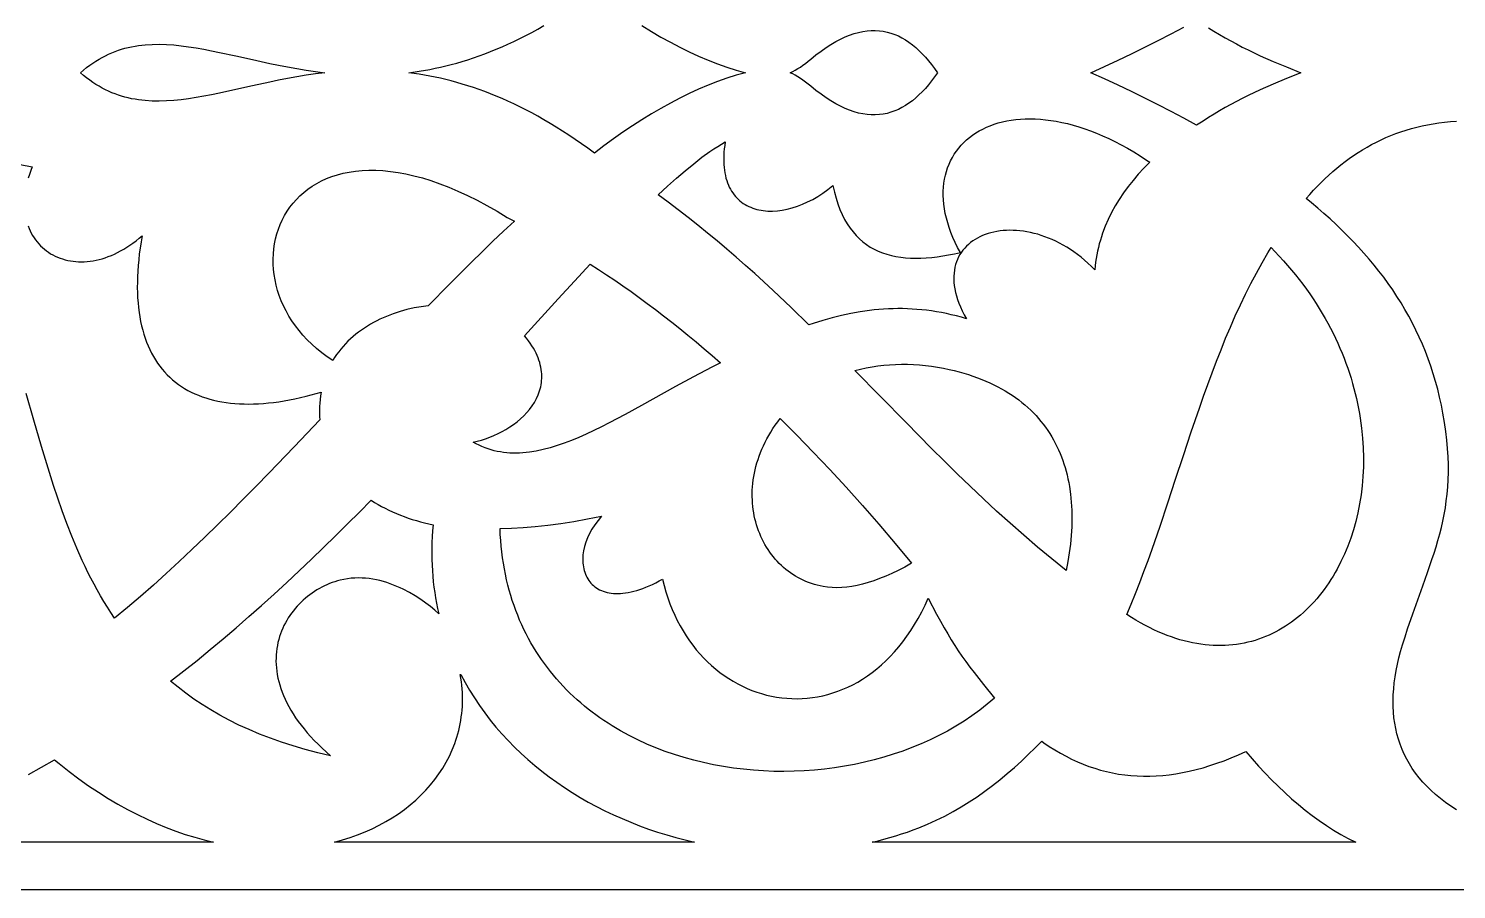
# Model space of a CAD drawing. Extents: x -170 to 170, y -20 to 44.
# Drawn here: x -55.6 to 0, y -20.5 to 13.1 of the extents above; entities that cross this region are included whole.
import ezdxf

# ---------------------------------------------------------------- set-up
doc = ezdxf.new("R2010")
doc.units = 0
doc.header["$MEASUREMENT"] = 0
doc.layers.add('LAYER_1', color=18, linetype='CONTINUOUS')

msp = doc.modelspace()

# ---------------------------------------------------------------- linework, layer by layer
at = {"layer": 'LAYER_1'}
for points in [[(-31.702, 13.198), (-31.333, 12.97), (-30.964, 12.753), (-30.596, 12.548), (-30.228, 12.354), (-29.861, 12.173), (-29.494, 12.004), (-29.127, 11.849), (-28.761, 11.706), (-28.396, 11.577), (-28.031, 11.463), (-27.667, 11.362), (-28.031, 11.261), (-28.396, 11.146), (-28.761, 11.017), (-29.127, 10.875), (-29.494, 10.719), (-29.861, 10.551), (-30.228, 10.369), (-30.596, 10.176), (-30.964, 9.971), (-31.333, 9.754), (-31.702, 9.526), (-32.072, 9.287), (-32.442, 9.038), (-32.812, 8.778), (-33.183, 8.509), (-33.555, 8.23), (-33.807, 8.414), (-34.058, 8.593), (-34.307, 8.764), (-34.554, 8.929), (-34.799, 9.088), (-35.043, 9.241), (-35.285, 9.387), (-35.525, 9.528), (-35.763, 9.662), (-36, 9.791), (-36.235, 9.914), (-36.468, 10.031), (-36.699, 10.143), (-36.929, 10.25), (-37.157, 10.351), (-37.383, 10.447), (-37.608, 10.538), (-37.831, 10.624), (-38.053, 10.706), (-38.272, 10.782), (-38.49, 10.854), (-38.707, 10.921), (-38.922, 10.983), (-39.135, 11.042), (-39.347, 11.096), (-39.557, 11.145), (-39.766, 11.191), (-39.973, 11.233), (-40.383, 11.305), (-40.786, 11.362), (-40.382, 11.419), (-39.972, 11.491), (-39.765, 11.533), (-39.557, 11.578), (-39.346, 11.628), (-39.135, 11.682), (-38.921, 11.74), (-38.706, 11.803), (-38.49, 11.87), (-38.272, 11.942), (-38.052, 12.018), (-37.83, 12.099), (-37.607, 12.185), (-37.383, 12.276), (-37.156, 12.372), (-36.928, 12.473), (-36.699, 12.58), (-36.467, 12.692), (-36.234, 12.809), (-35.999, 12.933), (-35.763, 13.061), (-35.525, 13.196)], [(-9.617, 13.11), (-9.403, 12.976), (-9.187, 12.847), (-8.969, 12.722), (-8.75, 12.6), (-8.527, 12.481), (-8.301, 12.364), (-8.071, 12.25), (-7.597, 12.026), (-7.099, 11.805), (-6.574, 11.585), (-6.016, 11.362), (-6.574, 11.139), (-7.099, 10.918), (-7.597, 10.698), (-8.071, 10.474), (-8.301, 10.359), (-8.527, 10.243), (-8.749, 10.124), (-8.969, 10.002), (-9.186, 9.877), (-9.402, 9.747), (-9.617, 9.614), (-9.831, 9.476), (-10.08, 9.316), (-10.573, 9.586), (-11.073, 9.852), (-11.58, 10.113), (-12.093, 10.37), (-12.613, 10.623), (-13.138, 10.873), (-13.669, 11.119), (-14.204, 11.362), (-13.669, 11.605), (-13.138, 11.851), (-12.613, 12.101), (-12.093, 12.354), (-11.58, 12.611), (-11.073, 12.872), (-10.573, 13.138)], [(0.049, -17.376), (-0.17, -17.234), (-0.379, -17.087), (-0.578, -16.937), (-0.765, -16.782), (-0.942, -16.624), (-1.108, -16.461), (-1.264, -16.295), (-1.41, -16.124), (-1.546, -15.95), (-1.671, -15.772), (-1.786, -15.59), (-1.891, -15.404), (-1.987, -15.214), (-2.073, -15.021), (-2.149, -14.824), (-2.215, -14.624), (-2.272, -14.42), (-2.32, -14.212), (-2.358, -14.001), (-2.387, -13.786), (-2.407, -13.568), (-2.418, -13.346), (-2.42, -13.121), (-2.414, -12.893), (-2.398, -12.662), (-2.374, -12.427), (-2.341, -12.189), (-2.3, -11.947), (-2.251, -11.703), (-2.193, -11.455), (-2.127, -11.204), (-2.054, -10.951), (-1.955, -10.634), (-1.855, -10.326), (-1.655, -9.737), (-1.264, -8.643), (-1.079, -8.126), (-0.905, -7.621), (-0.823, -7.371), (-0.745, -7.122), (-0.672, -6.872), (-0.603, -6.622), (-0.54, -6.371), (-0.482, -6.117), (-0.43, -5.86), (-0.384, -5.6), (-0.346, -5.335), (-0.314, -5.065), (-0.29, -4.789), (-0.274, -4.506), (-0.266, -4.216), (-0.267, -3.918), (-0.277, -3.61), (-0.296, -3.293), (-0.325, -2.966), (-0.365, -2.627), (-0.416, -2.277), (-0.477, -1.914), (-0.539, -1.597), (-0.607, -1.285), (-0.683, -0.977), (-0.766, -0.674), (-0.855, -0.375), (-0.951, -0.081), (-1.054, 0.209), (-1.164, 0.495), (-1.28, 0.777), (-1.403, 1.054), (-1.532, 1.328), (-1.667, 1.598), (-1.809, 1.864), (-1.957, 2.126), (-2.111, 2.385), (-2.271, 2.64), (-2.437, 2.891), (-2.61, 3.139), (-2.788, 3.384), (-2.972, 3.625), (-3.161, 3.863), (-3.357, 4.098), (-3.558, 4.33), (-3.764, 4.559), (-3.976, 4.785), (-4.193, 5.008), (-4.416, 5.229), (-4.644, 5.446), (-4.877, 5.661), (-5.116, 5.874), (-5.359, 6.084), (-5.607, 6.292), (-5.808, 6.458), (-5.667, 6.619), (-5.524, 6.776), (-5.379, 6.929), (-5.231, 7.079), (-5.081, 7.225), (-4.929, 7.367), (-4.774, 7.506), (-4.616, 7.64), (-4.456, 7.77), (-4.293, 7.896), (-4.127, 8.018), (-3.959, 8.136), (-3.788, 8.249), (-3.614, 8.358), (-3.437, 8.463), (-3.257, 8.563), (-3.074, 8.658), (-2.889, 8.748), (-2.7, 8.834), (-2.508, 8.914), (-2.313, 8.99), (-2.115, 9.06), (-1.914, 9.126), (-1.709, 9.186), (-1.501, 9.241), (-1.29, 9.291), (-1.075, 9.335), (-0.858, 9.373), (-0.636, 9.406), (-0.411, 9.434), (-0.183, 9.455), (0.049, 9.471)], [(-55.941, 7.788), (-55.474, 7.693), (-55.531, 7.544), (-55.582, 7.397), (-55.627, 7.252)], [(-55.636, 5.394), (-55.597, 5.294), (-55.554, 5.196), (-55.508, 5.103), (-55.457, 5.012), (-55.402, 4.925), (-55.344, 4.842), (-55.282, 4.762), (-55.216, 4.685), (-55.147, 4.613), (-55.075, 4.544), (-54.999, 4.479), (-54.92, 4.417), (-54.838, 4.36), (-54.754, 4.306), (-54.666, 4.256), (-54.576, 4.211), (-54.483, 4.169), (-54.388, 4.132), (-54.291, 4.099), (-54.191, 4.07), (-54.089, 4.046), (-53.986, 4.026), (-53.88, 4.01), (-53.772, 3.999), (-53.663, 3.993), (-53.553, 3.991), (-53.441, 3.993), (-53.327, 4.001), (-53.213, 4.013), (-53.097, 4.03), (-52.981, 4.052), (-52.863, 4.079), (-52.745, 4.111), (-52.626, 4.148), (-52.507, 4.19), (-52.387, 4.237), (-52.267, 4.29), (-52.146, 4.348), (-52.026, 4.411), (-51.905, 4.48), (-51.785, 4.554), (-51.665, 4.633), (-51.545, 4.718), (-51.426, 4.809), (-51.308, 4.905), (-51.19, 5.008), (-51.231, 4.765), (-51.266, 4.527), (-51.297, 4.294), (-51.322, 4.064), (-51.343, 3.84), (-51.358, 3.619), (-51.369, 3.404), (-51.374, 3.192), (-51.375, 2.986), (-51.371, 2.783), (-51.362, 2.586), (-51.348, 2.392), (-51.329, 2.204), (-51.306, 2.019), (-51.277, 1.84), (-51.245, 1.665), (-51.207, 1.494), (-51.165, 1.328), (-51.118, 1.167), (-51.067, 1.01), (-51.011, 0.857), (-50.951, 0.71), (-50.886, 0.566), (-50.817, 0.428), (-50.743, 0.294), (-50.666, 0.165), (-50.583, 0.04), (-50.497, -0.08), (-50.406, -0.195), (-50.311, -0.306), (-50.212, -0.412), (-50.108, -0.514), (-50.001, -0.611), (-49.889, -0.703), (-49.773, -0.79), (-49.654, -0.873), (-49.53, -0.951), (-49.402, -1.024), (-49.27, -1.093), (-49.135, -1.157), (-48.995, -1.216), (-48.852, -1.271), (-48.705, -1.32), (-48.554, -1.365), (-48.399, -1.405), (-48.241, -1.441), (-48.079, -1.472), (-47.913, -1.497), (-47.744, -1.519), (-47.571, -1.535), (-47.395, -1.546), (-47.215, -1.553), (-47.031, -1.555), (-46.844, -1.552), (-46.654, -1.544), (-46.46, -1.532), (-46.263, -1.514), (-46.063, -1.492), (-45.859, -1.465), (-45.652, -1.433), (-45.442, -1.396), (-45.229, -1.354), (-45.012, -1.307), (-44.793, -1.256), (-44.212, -1.1), (-44.234, -1.241), (-44.251, -1.38), (-44.264, -1.517), (-44.273, -1.652), (-44.277, -1.786), (-44.277, -1.918), (-44.273, -2.048), (-44.264, -2.177), (-45.256, -3.219), (-46.25, -4.251), (-46.747, -4.762), (-47.246, -5.267), (-47.744, -5.768), (-48.244, -6.262), (-48.744, -6.749), (-49.244, -7.228), (-49.745, -7.699), (-50.247, -8.161), (-50.749, -8.613), (-51.251, -9.054), (-51.754, -9.484), (-52.258, -9.902), (-52.402, -9.687), (-52.542, -9.47), (-52.678, -9.25), (-52.81, -9.028), (-52.937, -8.804), (-53.061, -8.578), (-53.181, -8.35), (-53.298, -8.12), (-53.411, -7.888), (-53.52, -7.654), (-53.731, -7.181), (-53.93, -6.702), (-54.119, -6.216), (-54.299, -5.725), (-54.471, -5.229), (-54.637, -4.729), (-54.797, -4.225), (-54.953, -3.717), (-55.106, -3.207), (-55.408, -2.18), (-55.712, -1.148)], [(-55.619, -15.995), (-55.109, -15.716), (-54.602, -15.427), (-54.417, -15.575), (-54.036, -15.878), (-53.655, -16.165), (-53.274, -16.436), (-52.893, -16.691), (-52.512, -16.932), (-52.132, -17.157), (-51.753, -17.368), (-51.374, -17.564), (-50.997, -17.746), (-50.621, -17.914), (-50.247, -18.068), (-49.875, -18.209), (-49.504, -18.336), (-49.137, -18.449), (-48.771, -18.55), (-48.409, -18.638), (-63, -18.638)], [(-170.138, -20.482), (170.235, -20.482)]]:
    msp.add_lwpolyline(points, dxfattribs=at)
for points in [[(-22.448, 12.997), (-22.295, 12.977), (-22.144, 12.946), (-21.995, 12.905), (-21.85, 12.854), (-21.707, 12.793), (-21.567, 12.722), (-21.429, 12.641), (-21.294, 12.552), (-21.161, 12.453), (-21.031, 12.345), (-20.903, 12.229), (-20.778, 12.104), (-20.655, 11.972), (-20.534, 11.831), (-20.415, 11.682), (-20.299, 11.526), (-20.184, 11.362), (-20.299, 11.198), (-20.415, 11.042), (-20.534, 10.893), (-20.655, 10.752), (-20.778, 10.619), (-20.903, 10.494), (-21.031, 10.378), (-21.161, 10.27), (-21.294, 10.172), (-21.429, 10.082), (-21.567, 10.002), (-21.707, 9.931), (-21.85, 9.869), (-21.995, 9.818), (-22.144, 9.777), (-22.295, 9.746), (-22.448, 9.726), (-22.605, 9.716), (-22.764, 9.718), (-22.927, 9.731), (-23.092, 9.755), (-23.26, 9.79), (-23.432, 9.838), (-23.606, 9.897), (-23.784, 9.969), (-23.965, 10.053), (-24.149, 10.15), (-24.337, 10.26), (-24.527, 10.383), (-24.722, 10.519), (-24.919, 10.669), (-25.12, 10.833), (-25.326, 10.997), (-25.428, 11.072), (-25.528, 11.14), (-25.627, 11.204), (-25.726, 11.262), (-25.823, 11.314), (-25.92, 11.362), (-25.823, 11.409), (-25.726, 11.462), (-25.627, 11.52), (-25.528, 11.583), (-25.428, 11.652), (-25.326, 11.726), (-25.224, 11.806), (-25.12, 11.891), (-24.919, 12.054), (-24.722, 12.204), (-24.527, 12.34), (-24.337, 12.463), (-24.149, 12.573), (-23.965, 12.67), (-23.784, 12.754), (-23.606, 12.826), (-23.432, 12.885), (-23.26, 12.933), (-23.092, 12.968), (-22.927, 12.992), (-22.764, 13.005), (-22.605, 13.007)], [(-50.24, 12.462), (-49.957, 12.443), (-49.67, 12.414), (-49.379, 12.376), (-49.083, 12.33), (-48.783, 12.278), (-48.479, 12.219), (-48.169, 12.155), (-47.537, 12.017), (-46.884, 11.871), (-46.211, 11.724), (-45.866, 11.653), (-45.516, 11.585), (-45.161, 11.521), (-44.799, 11.462), (-44.432, 11.409), (-44.059, 11.362), (-44.432, 11.315), (-44.799, 11.262), (-45.161, 11.203), (-45.516, 11.138), (-45.866, 11.07), (-46.211, 10.999), (-46.884, 10.853), (-47.537, 10.706), (-48.169, 10.568), (-48.479, 10.505), (-48.783, 10.446), (-49.083, 10.393), (-49.379, 10.347), (-49.67, 10.31), (-49.957, 10.281), (-50.24, 10.262), (-50.519, 10.253), (-50.794, 10.257), (-51.065, 10.274), (-51.199, 10.287), (-51.332, 10.304), (-51.465, 10.325), (-51.596, 10.349), (-51.727, 10.378), (-51.856, 10.41), (-51.985, 10.447), (-52.113, 10.488), (-52.24, 10.533), (-52.367, 10.583), (-52.492, 10.638), (-52.617, 10.698), (-52.741, 10.762), (-52.864, 10.831), (-52.987, 10.906), (-53.108, 10.986), (-53.229, 11.072), (-53.35, 11.163), (-53.469, 11.259), (-53.588, 11.362), (-53.469, 11.464), (-53.35, 11.561), (-53.229, 11.652), (-53.108, 11.737), (-52.987, 11.817), (-52.864, 11.892), (-52.741, 11.961), (-52.617, 12.026), (-52.492, 12.085), (-52.367, 12.14), (-52.24, 12.19), (-52.113, 12.236), (-51.985, 12.277), (-51.856, 12.313), (-51.727, 12.346), (-51.596, 12.374), (-51.465, 12.399), (-51.332, 12.42), (-51.199, 12.436), (-51.065, 12.45), (-50.794, 12.466), (-50.519, 12.47)], [(-16.37, 9.559), (-16.171, 9.547), (-15.967, 9.528), (-15.76, 9.501), (-15.549, 9.467), (-15.334, 9.425), (-15.116, 9.375), (-14.895, 9.317), (-14.671, 9.251), (-14.444, 9.176), (-14.214, 9.094), (-13.981, 9.003), (-13.746, 8.903), (-13.508, 8.794), (-13.267, 8.677), (-13.025, 8.551), (-12.78, 8.416), (-12.533, 8.271), (-12.285, 8.118), (-12.035, 7.955), (-11.907, 7.869), (-12.137, 7.637), (-12.354, 7.402), (-12.56, 7.163), (-12.752, 6.92), (-12.933, 6.673), (-13.1, 6.422), (-13.255, 6.167), (-13.397, 5.907), (-13.526, 5.644), (-13.642, 5.376), (-13.744, 5.104), (-13.79, 4.967), (-13.833, 4.828), (-13.873, 4.688), (-13.909, 4.547), (-13.941, 4.406), (-13.971, 4.262), (-13.996, 4.118), (-14.019, 3.973), (-14.037, 3.827), (-14.053, 3.679), (-14.184, 3.811), (-14.317, 3.936), (-14.451, 4.055), (-14.587, 4.167), (-14.725, 4.274), (-14.864, 4.375), (-15.003, 4.469), (-15.144, 4.558), (-15.285, 4.641), (-15.426, 4.718), (-15.568, 4.789), (-15.71, 4.855), (-15.852, 4.915), (-15.994, 4.969), (-16.135, 5.018), (-16.276, 5.061), (-16.416, 5.099), (-16.556, 5.131), (-16.694, 5.159), (-16.831, 5.181), (-16.967, 5.197), (-17.101, 5.209), (-17.233, 5.215), (-17.363, 5.217), (-17.492, 5.213), (-17.618, 5.205), (-17.741, 5.191), (-17.862, 5.173), (-17.981, 5.15), (-18.096, 5.123), (-18.208, 5.09), (-18.317, 5.053), (-18.423, 5.012), (-18.525, 4.966), (-18.623, 4.915), (-18.717, 4.861), (-18.807, 4.802), (-18.893, 4.738), (-18.974, 4.67), (-19.05, 4.599), (-19.122, 4.523), (-19.189, 4.443), (-19.251, 4.359), (-19.307, 4.271), (-19.358, 4.179), (-19.403, 4.084), (-19.442, 3.984), (-19.476, 3.881), (-19.503, 3.774), (-19.524, 3.664), (-19.538, 3.55), (-19.546, 3.433), (-19.546, 3.312), (-19.54, 3.187), (-19.526, 3.06), (-19.506, 2.929), (-19.477, 2.795), (-19.441, 2.657), (-19.397, 2.517), (-19.345, 2.373), (-19.285, 2.227), (-19.216, 2.077), (-19.139, 1.925), (-19.053, 1.77), (-19.251, 1.827), (-19.447, 1.879), (-19.643, 1.926), (-19.837, 1.969), (-20.031, 2.008), (-20.223, 2.042), (-20.414, 2.071), (-20.604, 2.097), (-20.793, 2.118), (-20.982, 2.135), (-21.169, 2.148), (-21.356, 2.157), (-21.543, 2.162), (-21.728, 2.163), (-21.913, 2.16), (-22.098, 2.153), (-22.282, 2.143), (-22.465, 2.129), (-22.648, 2.112), (-22.831, 2.091), (-23.196, 2.038), (-23.561, 1.973), (-23.925, 1.895), (-24.29, 1.805), (-24.656, 1.703), (-25.023, 1.59), (-25.193, 1.538), (-25.888, 2.21), (-26.591, 2.873), (-26.946, 3.202), (-27.304, 3.528), (-27.665, 3.851), (-28.029, 4.17), (-28.396, 4.487), (-28.766, 4.801), (-29.141, 5.11), (-29.519, 5.416), (-29.901, 5.718), (-30.287, 6.016), (-30.678, 6.309), (-31.074, 6.597), (-30.712, 6.933), (-30.36, 7.248), (-30.017, 7.542), (-29.685, 7.814), (-29.362, 8.063), (-29.05, 8.288), (-28.898, 8.392), (-28.748, 8.489), (-28.6, 8.579), (-28.456, 8.664), (-28.477, 8.526), (-28.493, 8.392), (-28.506, 8.261), (-28.513, 8.135), (-28.517, 8.012), (-28.516, 7.892), (-28.511, 7.777), (-28.502, 7.665), (-28.489, 7.556), (-28.473, 7.452), (-28.452, 7.351), (-28.428, 7.253), (-28.4, 7.16), (-28.369, 7.07), (-28.335, 6.983), (-28.297, 6.9), (-28.255, 6.821), (-28.211, 6.745), (-28.163, 6.673), (-28.113, 6.605), (-28.06, 6.54), (-28.004, 6.478), (-27.945, 6.42), (-27.883, 6.366), (-27.819, 6.315), (-27.753, 6.267), (-27.684, 6.223), (-27.612, 6.183), (-27.539, 6.146), (-27.464, 6.113), (-27.386, 6.082), (-27.307, 6.056), (-27.225, 6.033), (-27.142, 6.013), (-27.057, 5.997), (-26.971, 5.984), (-26.794, 5.968), (-26.611, 5.966), (-26.424, 5.977), (-26.233, 6.001), (-26.039, 6.039), (-25.842, 6.09), (-25.644, 6.154), (-25.444, 6.231), (-25.244, 6.321), (-25.044, 6.424), (-24.845, 6.54), (-24.647, 6.668), (-24.452, 6.809), (-24.26, 6.962), (-24.203, 6.709), (-24.137, 6.47), (-24.064, 6.243), (-23.984, 6.03), (-23.896, 5.83), (-23.801, 5.642), (-23.699, 5.467), (-23.591, 5.304), (-23.475, 5.152), (-23.353, 5.013), (-23.224, 4.884), (-23.089, 4.767), (-22.948, 4.66), (-22.801, 4.564), (-22.648, 4.478), (-22.489, 4.403), (-22.325, 4.337), (-22.155, 4.281), (-21.98, 4.233), (-21.8, 4.195), (-21.615, 4.166), (-21.425, 4.145), (-21.23, 4.133), (-21.031, 4.129), (-20.828, 4.132), (-20.62, 4.143), (-20.408, 4.161), (-20.192, 4.186), (-19.972, 4.217), (-19.748, 4.256), (-19.521, 4.3), (-19.291, 4.35), (-19.396, 4.549), (-19.493, 4.746), (-19.579, 4.94), (-19.657, 5.132), (-19.725, 5.322), (-19.784, 5.509), (-19.835, 5.693), (-19.876, 5.875), (-19.909, 6.054), (-19.933, 6.23), (-19.949, 6.402), (-19.956, 6.572), (-19.956, 6.738), (-19.947, 6.9), (-19.93, 7.059), (-19.906, 7.214), (-19.873, 7.365), (-19.834, 7.513), (-19.787, 7.656), (-19.732, 7.795), (-19.671, 7.93), (-19.602, 8.06), (-19.526, 8.186), (-19.444, 8.307), (-19.355, 8.423), (-19.259, 8.534), (-19.158, 8.641), (-19.049, 8.742), (-18.935, 8.838), (-18.814, 8.928), (-18.688, 9.013), (-18.556, 9.093), (-18.418, 9.166), (-18.275, 9.234), (-18.126, 9.296), (-17.972, 9.352), (-17.813, 9.401), (-17.649, 9.444), (-17.48, 9.481), (-17.306, 9.511), (-17.128, 9.535), (-16.945, 9.551), (-16.758, 9.561), (-16.566, 9.564)], [(-42.081, 7.559), (-41.8, 7.544), (-41.511, 7.516), (-41.212, 7.473), (-40.905, 7.416), (-40.589, 7.345), (-40.264, 7.257), (-39.93, 7.154), (-39.587, 7.035), (-39.236, 6.9), (-38.877, 6.747), (-38.508, 6.577), (-38.132, 6.389), (-37.747, 6.183), (-37.353, 5.959), (-36.951, 5.715), (-36.676, 5.577), (-37.094, 5.186), (-37.512, 4.788), (-37.931, 4.384), (-38.35, 3.973), (-39.19, 3.134), (-40.032, 2.275), (-40.31, 2.238), (-40.587, 2.189), (-40.862, 2.126), (-41.133, 2.051), (-41.401, 1.962), (-41.533, 1.913), (-41.663, 1.861), (-41.792, 1.806), (-41.919, 1.747), (-42.044, 1.685), (-42.167, 1.62), (-42.288, 1.552), (-42.406, 1.481), (-42.523, 1.406), (-42.636, 1.328), (-42.748, 1.247), (-42.856, 1.162), (-42.961, 1.074), (-43.063, 0.984), (-43.162, 0.889), (-43.258, 0.792), (-43.35, 0.691), (-43.439, 0.587), (-43.524, 0.48), (-43.605, 0.37), (-43.682, 0.256), (-43.755, 0.139), (-43.977, 0.288), (-44.188, 0.444), (-44.387, 0.605), (-44.575, 0.773), (-44.752, 0.946), (-44.917, 1.123), (-45.071, 1.305), (-45.214, 1.492), (-45.346, 1.682), (-45.467, 1.875), (-45.576, 2.071), (-45.675, 2.269), (-45.763, 2.47), (-45.84, 2.672), (-45.906, 2.876), (-45.962, 3.08), (-46.006, 3.284), (-46.04, 3.489), (-46.064, 3.693), (-46.076, 3.896), (-46.079, 4.098), (-46.071, 4.298), (-46.052, 4.497), (-46.023, 4.692), (-45.984, 4.885), (-45.934, 5.074), (-45.875, 5.26), (-45.805, 5.442), (-45.725, 5.618), (-45.635, 5.79), (-45.535, 5.957), (-45.425, 6.118), (-45.305, 6.272), (-45.175, 6.42), (-45.036, 6.561), (-44.886, 6.694), (-44.727, 6.819), (-44.559, 6.936), (-44.381, 7.045), (-44.193, 7.144), (-43.995, 7.234), (-43.789, 7.314), (-43.572, 7.383), (-43.347, 7.442), (-43.112, 7.489), (-42.868, 7.525), (-42.615, 7.549), (-42.352, 7.56)], [(-7.031, 4.389), (-6.862, 4.21), (-6.697, 4.03), (-6.536, 3.849), (-6.38, 3.667), (-6.229, 3.483), (-6.083, 3.298), (-5.94, 3.112), (-5.803, 2.925), (-5.67, 2.737), (-5.541, 2.548), (-5.417, 2.358), (-5.297, 2.167), (-5.181, 1.976), (-5.07, 1.784), (-4.963, 1.591), (-4.86, 1.398), (-4.761, 1.204), (-4.667, 1.01), (-4.577, 0.815), (-4.491, 0.62), (-4.409, 0.425), (-4.331, 0.229), (-4.257, 0.033), (-4.187, -0.162), (-4.121, -0.358), (-4.059, -0.554), (-4.001, -0.75), (-3.947, -0.945), (-3.896, -1.141), (-3.85, -1.336), (-3.807, -1.531), (-3.768, -1.725), (-3.732, -1.919), (-3.701, -2.113), (-3.673, -2.306), (-3.649, -2.499), (-3.611, -2.881), (-3.587, -3.261), (-3.577, -3.637), (-3.581, -4.01), (-3.598, -4.377), (-3.629, -4.74), (-3.672, -5.097), (-3.728, -5.448), (-3.796, -5.793), (-3.877, -6.131), (-3.969, -6.462), (-4.073, -6.785), (-4.189, -7.1), (-4.316, -7.405), (-4.453, -7.702), (-4.602, -7.989), (-4.68, -8.129), (-4.761, -8.266), (-4.844, -8.4), (-4.93, -8.532), (-5.018, -8.661), (-5.109, -8.787), (-5.202, -8.91), (-5.298, -9.03), (-5.395, -9.148), (-5.496, -9.262), (-5.598, -9.373), (-5.703, -9.481), (-5.81, -9.585), (-5.919, -9.687), (-6.031, -9.785), (-6.144, -9.879), (-6.26, -9.97), (-6.378, -10.058), (-6.498, -10.142), (-6.62, -10.222), (-6.744, -10.299), (-6.869, -10.371), (-6.997, -10.44), (-7.127, -10.506), (-7.258, -10.567), (-7.392, -10.624), (-7.527, -10.677), (-7.664, -10.726), (-7.803, -10.77), (-7.943, -10.811), (-8.085, -10.847), (-8.229, -10.879), (-8.374, -10.906), (-8.521, -10.929), (-8.67, -10.948), (-8.82, -10.961), (-8.972, -10.971), (-9.125, -10.975), (-9.279, -10.975), (-9.435, -10.969), (-9.592, -10.959), (-9.751, -10.944), (-9.911, -10.924), (-10.072, -10.899), (-10.235, -10.869), (-10.398, -10.834), (-10.563, -10.793), (-10.729, -10.747), (-10.896, -10.696), (-11.065, -10.639), (-11.234, -10.577), (-11.404, -10.509), (-11.576, -10.436), (-11.748, -10.357), (-11.921, -10.272), (-12.096, -10.181), (-12.271, -10.085), (-12.447, -9.983), (-12.624, -9.875), (-12.801, -9.761), (-12.629, -9.353), (-12.46, -8.937), (-12.295, -8.515), (-12.133, -8.087), (-11.973, -7.652), (-11.816, -7.212), (-11.507, -6.319), (-11.202, -5.411), (-10.9, -4.492), (-10.595, -3.567), (-10.287, -2.639), (-9.971, -1.714), (-9.809, -1.254), (-9.644, -0.795), (-9.476, -0.34), (-9.305, 0.113), (-9.129, 0.561), (-8.948, 1.006), (-8.763, 1.445), (-8.573, 1.88), (-8.376, 2.308), (-8.174, 2.73), (-7.966, 3.145), (-7.751, 3.552), (-7.528, 3.952), (-7.299, 4.343), (-7.18, 4.544)], [(-33.402, 3.692), (-33.083, 3.483), (-32.765, 3.269), (-32.446, 3.05), (-32.128, 2.827), (-31.81, 2.598), (-31.493, 2.365), (-31.175, 2.127), (-30.858, 1.884), (-30.541, 1.637), (-30.225, 1.385), (-29.908, 1.128), (-29.592, 0.867), (-29.276, 0.601), (-28.96, 0.33), (-28.644, 0.055), (-28.979, -0.121), (-29.694, -0.498), (-30.39, -0.876), (-31.722, -1.616), (-32.36, -1.965), (-32.98, -2.292), (-33.283, -2.445), (-33.582, -2.591), (-33.877, -2.728), (-34.167, -2.856), (-34.453, -2.974), (-34.735, -3.082), (-35.013, -3.178), (-35.287, -3.261), (-35.557, -3.332), (-35.824, -3.389), (-36.086, -3.432), (-36.216, -3.448), (-36.345, -3.46), (-36.473, -3.467), (-36.6, -3.471), (-36.726, -3.471), (-36.851, -3.466), (-36.975, -3.457), (-37.099, -3.444), (-37.221, -3.426), (-37.343, -3.403), (-37.464, -3.376), (-37.584, -3.343), (-37.703, -3.306), (-37.821, -3.264), (-37.939, -3.217), (-38.055, -3.164), (-38.171, -3.107), (-38.286, -3.044), (-38.124, -3.006), (-37.962, -2.962), (-37.798, -2.91), (-37.636, -2.85), (-37.474, -2.784), (-37.314, -2.71), (-37.157, -2.63), (-37.003, -2.543), (-36.853, -2.45), (-36.708, -2.35), (-36.568, -2.244), (-36.435, -2.132), (-36.309, -2.015), (-36.191, -1.892), (-36.082, -1.763), (-35.982, -1.629), (-35.892, -1.49), (-35.813, -1.346), (-35.746, -1.196), (-35.691, -1.043), (-35.668, -0.964), (-35.649, -0.884), (-35.633, -0.804), (-35.621, -0.722), (-35.613, -0.639), (-35.608, -0.555), (-35.607, -0.47), (-35.611, -0.384), (-35.618, -0.297), (-35.629, -0.209), (-35.645, -0.121), (-35.665, -0.031), (-35.689, 0.06), (-35.718, 0.151), (-35.751, 0.244), (-35.789, 0.337), (-35.832, 0.431), (-35.88, 0.525), (-35.933, 0.621), (-35.991, 0.717), (-36.054, 0.814), (-36.123, 0.912), (-36.197, 1.01), (-36.276, 1.109), (-34.965, 2.55), (-34.334, 3.236), (-33.721, 3.897)], [(-21.35, -0.007), (-21.117, -0.016), (-20.883, -0.031), (-20.65, -0.053), (-20.417, -0.082), (-20.184, -0.117), (-19.953, -0.159), (-19.722, -0.207), (-19.528, -0.253), (-19.339, -0.302), (-19.154, -0.354), (-18.974, -0.409), (-18.798, -0.468), (-18.626, -0.529), (-18.459, -0.594), (-18.295, -0.661), (-18.136, -0.732), (-17.981, -0.805), (-17.831, -0.881), (-17.684, -0.961), (-17.542, -1.043), (-17.404, -1.127), (-17.27, -1.215), (-17.139, -1.305), (-17.013, -1.398), (-16.891, -1.493), (-16.773, -1.592), (-16.659, -1.692), (-16.549, -1.795), (-16.442, -1.901), (-16.34, -2.009), (-16.241, -2.119), (-16.147, -2.232), (-16.056, -2.347), (-15.968, -2.464), (-15.885, -2.584), (-15.805, -2.706), (-15.729, -2.83), (-15.657, -2.956), (-15.588, -3.084), (-15.523, -3.214), (-15.462, -3.346), (-15.404, -3.48), (-15.35, -3.616), (-15.299, -3.754), (-15.251, -3.894), (-15.208, -4.035), (-15.167, -4.178), (-15.13, -4.323), (-15.097, -4.47), (-15.066, -4.619), (-15.039, -4.769), (-14.996, -5.073), (-14.965, -5.384), (-14.947, -5.7), (-14.942, -6.022), (-14.949, -6.348), (-14.969, -6.68), (-15.001, -7.015), (-15.044, -7.355), (-15.099, -7.699), (-15.166, -8.046), (-15.727, -7.596), (-16.278, -7.139), (-16.818, -6.675), (-17.35, -6.206), (-17.875, -5.731), (-18.392, -5.25), (-18.904, -4.765), (-19.411, -4.275), (-19.914, -3.781), (-20.414, -3.284), (-21.408, -2.28), (-23.404, -0.246), (-23.182, -0.191), (-22.959, -0.143), (-22.734, -0.103), (-22.506, -0.069), (-22.277, -0.043), (-22.047, -0.024), (-21.815, -0.011), (-21.583, -0.006)], [(-25.668, -2.768), (-25.025, -3.429), (-24.385, -4.108), (-23.747, -4.803), (-23.11, -5.515), (-22.473, -6.246), (-21.835, -6.997), (-21.194, -7.767), (-21.456, -7.911), (-21.711, -8.043), (-21.959, -8.162), (-22.201, -8.269), (-22.436, -8.364), (-22.665, -8.448), (-22.889, -8.519), (-23.106, -8.58), (-23.317, -8.629), (-23.522, -8.667), (-23.721, -8.694), (-23.915, -8.71), (-24.103, -8.716), (-24.286, -8.712), (-24.463, -8.697), (-24.635, -8.672), (-24.753, -8.649), (-24.869, -8.622), (-24.982, -8.591), (-25.094, -8.556), (-25.204, -8.517), (-25.312, -8.474), (-25.418, -8.428), (-25.522, -8.377), (-25.623, -8.323), (-25.722, -8.266), (-25.819, -8.205), (-25.914, -8.141), (-26.006, -8.073), (-26.096, -8.002), (-26.183, -7.928), (-26.268, -7.852), (-26.35, -7.772), (-26.429, -7.689), (-26.506, -7.603), (-26.58, -7.515), (-26.651, -7.424), (-26.719, -7.33), (-26.785, -7.234), (-26.847, -7.136), (-26.907, -7.035), (-26.963, -6.932), (-27.016, -6.827), (-27.066, -6.719), (-27.113, -6.61), (-27.156, -6.499), (-27.196, -6.385), (-27.233, -6.27), (-27.267, -6.154), (-27.296, -6.035), (-27.323, -5.916), (-27.345, -5.794), (-27.365, -5.672), (-27.38, -5.547), (-27.392, -5.422), (-27.399, -5.296), (-27.403, -5.168), (-27.403, -5.04), (-27.4, -4.91), (-27.392, -4.78), (-27.38, -4.649), (-27.364, -4.518), (-27.344, -4.385), (-27.319, -4.252), (-27.29, -4.119), (-27.257, -3.986), (-27.22, -3.852), (-27.178, -3.718), (-27.132, -3.583), (-27.081, -3.449), (-27.026, -3.315), (-26.966, -3.181), (-26.901, -3.047), (-26.832, -2.913), (-26.758, -2.78), (-26.679, -2.647), (-26.595, -2.515), (-26.506, -2.383), (-26.412, -2.252), (-26.313, -2.121)], [(-42.127, -5.39), (-41.991, -5.47), (-41.853, -5.548), (-41.711, -5.622), (-41.567, -5.693), (-41.421, -5.76), (-41.272, -5.825), (-41.121, -5.887), (-40.968, -5.945), (-40.813, -6), (-40.656, -6.052), (-40.497, -6.101), (-40.337, -6.147), (-40.175, -6.189), (-39.847, -6.264), (-39.866, -6.494), (-39.88, -6.722), (-39.89, -6.949), (-39.896, -7.174), (-39.896, -7.397), (-39.893, -7.618), (-39.885, -7.838), (-39.873, -8.056), (-39.857, -8.272), (-39.836, -8.486), (-39.812, -8.699), (-39.783, -8.909), (-39.75, -9.118), (-39.713, -9.325), (-39.672, -9.531), (-39.627, -9.734), (-39.774, -9.597), (-39.94, -9.456), (-40.124, -9.314), (-40.323, -9.173), (-40.538, -9.034), (-40.765, -8.902), (-41.005, -8.778), (-41.129, -8.72), (-41.255, -8.664), (-41.383, -8.612), (-41.514, -8.564), (-41.647, -8.519), (-41.781, -8.479), (-41.917, -8.442), (-42.055, -8.411), (-42.194, -8.385), (-42.334, -8.364), (-42.474, -8.348), (-42.616, -8.339), (-42.758, -8.336), (-42.9, -8.339), (-43.043, -8.349), (-43.186, -8.366), (-43.329, -8.391), (-43.471, -8.424), (-43.574, -8.452), (-43.677, -8.484), (-43.779, -8.519), (-43.881, -8.558), (-43.981, -8.601), (-44.08, -8.647), (-44.178, -8.696), (-44.275, -8.748), (-44.371, -8.804), (-44.465, -8.863), (-44.557, -8.925), (-44.647, -8.99), (-44.736, -9.058), (-44.822, -9.129), (-44.907, -9.203), (-44.989, -9.28), (-45.068, -9.36), (-45.145, -9.442), (-45.22, -9.527), (-45.292, -9.615), (-45.36, -9.705), (-45.426, -9.798), (-45.489, -9.894), (-45.548, -9.991), (-45.604, -10.092), (-45.657, -10.194), (-45.706, -10.299), (-45.751, -10.406), (-45.792, -10.515), (-45.829, -10.626), (-45.863, -10.739), (-45.891, -10.855), (-45.916, -10.972), (-45.936, -11.091), (-45.951, -11.212), (-45.962, -11.334), (-45.968, -11.459), (-45.969, -11.585), (-45.965, -11.713), (-45.955, -11.842), (-45.94, -11.973), (-45.92, -12.105), (-45.894, -12.239), (-45.862, -12.374), (-45.825, -12.51), (-45.782, -12.647), (-45.732, -12.786), (-45.676, -12.926), (-45.614, -13.067), (-45.546, -13.209), (-45.471, -13.352), (-45.389, -13.496), (-45.3, -13.64), (-45.205, -13.786), (-45.102, -13.932), (-44.992, -14.079), (-44.875, -14.226), (-44.75, -14.375), (-44.618, -14.523), (-44.479, -14.672), (-44.331, -14.822), (-44.175, -14.972), (-44.012, -15.122), (-43.84, -15.273), (-44.342, -15.154), (-44.828, -15.025), (-45.297, -14.887), (-45.75, -14.741), (-46.188, -14.586), (-46.611, -14.422), (-47.018, -14.25), (-47.411, -14.071), (-47.79, -13.883), (-48.155, -13.687), (-48.506, -13.484), (-48.845, -13.274), (-49.17, -13.057), (-49.484, -12.832), (-49.785, -12.601), (-50.075, -12.363), (-49.557, -11.96), (-49.043, -11.55), (-48.533, -11.133), (-48.026, -10.71), (-47.523, -10.281), (-47.024, -9.846), (-46.529, -9.407), (-46.038, -8.963), (-45.551, -8.516), (-45.068, -8.064), (-44.589, -7.61), (-44.114, -7.153), (-43.644, -6.693), (-43.178, -6.232), (-42.717, -5.77), (-42.259, -5.307)], [(-33.415, -6.094), (-33.54, -6.261), (-33.65, -6.43), (-33.744, -6.6), (-33.825, -6.771), (-33.89, -6.941), (-33.942, -7.111), (-33.979, -7.277), (-34.002, -7.441), (-34.01, -7.601), (-34.01, -7.68), (-34.005, -7.756), (-33.998, -7.832), (-33.986, -7.906), (-33.972, -7.978), (-33.954, -8.049), (-33.932, -8.118), (-33.908, -8.185), (-33.88, -8.25), (-33.848, -8.312), (-33.813, -8.373), (-33.775, -8.431), (-33.734, -8.486), (-33.689, -8.539), (-33.641, -8.589), (-33.59, -8.637), (-33.535, -8.681), (-33.478, -8.722), (-33.417, -8.761), (-33.353, -8.796), (-33.286, -8.827), (-33.215, -8.856), (-33.142, -8.88), (-33.065, -8.901), (-32.985, -8.918), (-32.902, -8.931), (-32.816, -8.941), (-32.727, -8.946), (-32.635, -8.947), (-32.54, -8.943), (-32.442, -8.935), (-32.34, -8.923), (-32.236, -8.905), (-32.129, -8.884), (-32.019, -8.857), (-31.906, -8.825), (-31.79, -8.788), (-31.671, -8.746), (-31.549, -8.699), (-31.424, -8.646), (-31.296, -8.587), (-31.166, -8.523), (-31.032, -8.454), (-30.896, -8.378), (-30.836, -8.628), (-30.769, -8.872), (-30.694, -9.11), (-30.612, -9.342), (-30.523, -9.567), (-30.427, -9.786), (-30.324, -9.999), (-30.216, -10.205), (-30.101, -10.404), (-29.98, -10.597), (-29.854, -10.783), (-29.722, -10.963), (-29.584, -11.135), (-29.442, -11.301), (-29.295, -11.459), (-29.143, -11.61), (-28.987, -11.755), (-28.826, -11.892), (-28.662, -12.021), (-28.494, -12.144), (-28.322, -12.259), (-28.147, -12.366), (-27.968, -12.466), (-27.787, -12.558), (-27.603, -12.642), (-27.416, -12.719), (-27.227, -12.787), (-27.036, -12.848), (-26.843, -12.901), (-26.649, -12.945), (-26.453, -12.982), (-26.255, -13.01), (-26.057, -13.03), (-25.858, -13.041), (-25.658, -13.044), (-25.458, -13.039), (-25.257, -13.024), (-25.057, -13.002), (-24.856, -12.97), (-24.657, -12.93), (-24.457, -12.88), (-24.259, -12.822), (-24.062, -12.755), (-23.866, -12.678), (-23.671, -12.593), (-23.479, -12.498), (-23.288, -12.394), (-23.099, -12.28), (-22.912, -12.157), (-22.729, -12.025), (-22.548, -11.882), (-22.369, -11.731), (-22.194, -11.569), (-22.023, -11.397), (-21.855, -11.216), (-21.691, -11.025), (-21.531, -10.823), (-21.375, -10.612), (-21.223, -10.39), (-21.076, -10.158), (-20.935, -9.916), (-20.798, -9.663), (-20.666, -9.4), (-20.54, -9.126), (-20.215, -9.747), (-20.066, -10.022), (-19.922, -10.279), (-19.783, -10.52), (-19.646, -10.748), (-19.509, -10.967), (-19.37, -11.18), (-19.227, -11.389), (-19.079, -11.598), (-18.923, -11.81), (-18.758, -12.028), (-18.39, -12.495), (-17.961, -13.023), (-18.101, -13.145), (-18.243, -13.263), (-18.388, -13.379), (-18.535, -13.493), (-18.837, -13.712), (-19.147, -13.92), (-19.467, -14.119), (-19.794, -14.307), (-20.129, -14.484), (-20.471, -14.651), (-20.821, -14.808), (-21.176, -14.954), (-21.537, -15.09), (-21.904, -15.214), (-22.276, -15.329), (-22.652, -15.432), (-23.032, -15.525), (-23.416, -15.608), (-23.803, -15.679), (-24.193, -15.74), (-24.585, -15.79), (-24.978, -15.829), (-25.374, -15.858), (-25.77, -15.875), (-26.166, -15.882), (-26.563, -15.877), (-26.959, -15.862), (-27.354, -15.836), (-27.748, -15.798), (-28.14, -15.75), (-28.529, -15.69), (-28.916, -15.62), (-29.3, -15.538), (-29.68, -15.445), (-30.057, -15.341), (-30.428, -15.226), (-30.795, -15.1), (-31.156, -14.962), (-31.512, -14.813), (-31.861, -14.652), (-32.203, -14.48), (-32.538, -14.297), (-32.865, -14.103), (-33.026, -14.001), (-33.185, -13.897), (-33.341, -13.789), (-33.495, -13.679), (-33.647, -13.566), (-33.797, -13.45), (-33.944, -13.331), (-34.089, -13.209), (-34.231, -13.085), (-34.371, -12.957), (-34.508, -12.827), (-34.643, -12.693), (-34.775, -12.557), (-34.904, -12.418), (-35.03, -12.276), (-35.153, -12.131), (-35.274, -11.983), (-35.391, -11.832), (-35.506, -11.678), (-35.617, -11.522), (-35.725, -11.362), (-35.83, -11.2), (-35.932, -11.034), (-36.03, -10.866), (-36.125, -10.694), (-36.216, -10.52), (-36.304, -10.342), (-36.389, -10.162), (-36.47, -9.979), (-36.547, -9.793), (-36.62, -9.604), (-36.69, -9.411), (-36.756, -9.216), (-36.817, -9.018), (-36.875, -8.817), (-36.929, -8.613), (-36.979, -8.406), (-37.025, -8.196), (-37.066, -7.983), (-37.104, -7.767), (-37.137, -7.547), (-37.165, -7.325), (-37.19, -7.1), (-37.209, -6.872), (-37.225, -6.641), (-37.236, -6.407), (-36.792, -6.392), (-36.333, -6.366), (-35.86, -6.327), (-35.373, -6.275), (-34.871, -6.21), (-34.354, -6.131), (-33.822, -6.038), (-33.276, -5.93)], [(-38.596, -12.411), (-38.419, -12.717), (-38.233, -13.017), (-38.037, -13.31), (-37.831, -13.597), (-37.616, -13.877), (-37.393, -14.151), (-37.16, -14.418), (-36.92, -14.678), (-36.671, -14.931), (-36.415, -15.178), (-36.15, -15.417), (-35.879, -15.649), (-35.6, -15.875), (-35.315, -16.093), (-35.023, -16.304), (-34.724, -16.507), (-34.42, -16.703), (-34.109, -16.892), (-33.793, -17.073), (-33.472, -17.247), (-33.145, -17.413), (-32.814, -17.571), (-32.478, -17.722), (-32.137, -17.864), (-31.793, -17.999), (-31.444, -18.126), (-31.092, -18.245), (-30.737, -18.356), (-30.379, -18.458), (-30.017, -18.552), (-29.653, -18.638), (-43.691, -18.638), (-43.382, -18.554), (-43.08, -18.459), (-42.785, -18.354), (-42.499, -18.24), (-42.22, -18.115), (-41.95, -17.982), (-41.689, -17.839), (-41.437, -17.688), (-41.194, -17.528), (-40.96, -17.36), (-40.737, -17.183), (-40.523, -16.999), (-40.32, -16.808), (-40.127, -16.609), (-39.946, -16.404), (-39.775, -16.191), (-39.616, -15.973), (-39.468, -15.748), (-39.333, -15.517), (-39.21, -15.281), (-39.099, -15.039), (-39.001, -14.792), (-38.957, -14.667), (-38.917, -14.54), (-38.879, -14.412), (-38.845, -14.284), (-38.815, -14.154), (-38.787, -14.023), (-38.764, -13.891), (-38.744, -13.758), (-38.727, -13.624), (-38.714, -13.49), (-38.704, -13.354), (-38.699, -13.218), (-38.697, -13.08), (-38.698, -12.942), (-38.703, -12.803), (-38.713, -12.664), (-38.725, -12.523), (-38.742, -12.383), (-38.763, -12.241), (-38.788, -12.099), (-38.763, -12.099)], [(-16.036, -14.76), (-15.822, -14.905), (-15.607, -15.041), (-15.39, -15.169), (-15.172, -15.289), (-14.952, -15.4), (-14.729, -15.502), (-14.505, -15.597), (-14.279, -15.682), (-14.051, -15.759), (-13.821, -15.828), (-13.589, -15.887), (-13.355, -15.939), (-13.119, -15.981), (-12.88, -16.015), (-12.639, -16.04), (-12.396, -16.057), (-12.151, -16.064), (-11.903, -16.063), (-11.653, -16.053), (-11.4, -16.034), (-11.145, -16.007), (-10.888, -15.97), (-10.627, -15.925), (-10.365, -15.87), (-10.099, -15.807), (-9.831, -15.734), (-9.56, -15.653), (-9.286, -15.562), (-9.009, -15.463), (-8.73, -15.354), (-8.447, -15.236), (-8.161, -15.109), (-7.914, -15.394), (-7.664, -15.672), (-7.412, -15.942), (-7.158, -16.205), (-6.901, -16.459), (-6.641, -16.705), (-6.379, -16.943), (-6.114, -17.172), (-5.846, -17.391), (-5.575, -17.601), (-5.301, -17.8), (-5.023, -17.99), (-4.742, -18.169), (-4.458, -18.337), (-4.17, -18.493), (-3.879, -18.638), (-22.731, -18.638), (-22.499, -18.582), (-22.269, -18.522), (-22.039, -18.458), (-21.81, -18.39), (-21.583, -18.318), (-21.357, -18.243), (-21.132, -18.163), (-20.909, -18.079), (-20.565, -17.939), (-20.227, -17.787), (-19.896, -17.623), (-19.572, -17.448), (-19.253, -17.264), (-18.941, -17.069), (-18.635, -16.865), (-18.334, -16.652), (-18.039, -16.431), (-17.749, -16.203), (-17.465, -15.967), (-17.186, -15.725), (-16.912, -15.476), (-16.643, -15.223), (-16.379, -14.964), (-16.119, -14.701)]]:
    msp.add_lwpolyline(points, close=True, dxfattribs=at)

doc.saveas('drawing.dxf')
